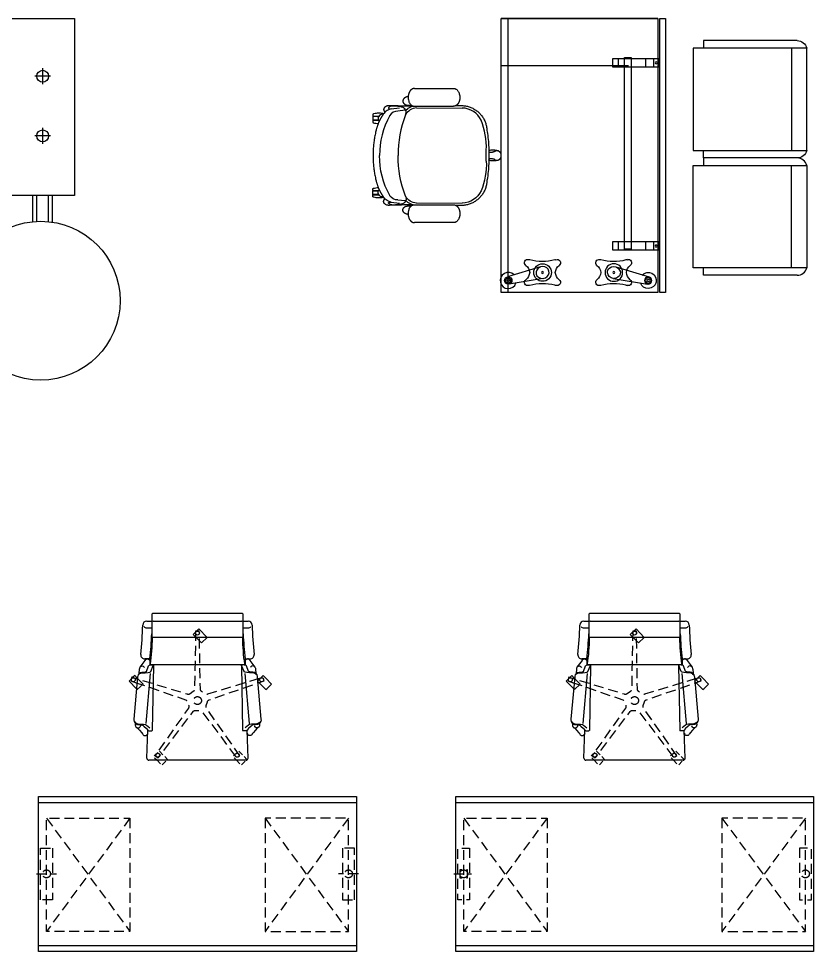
# Model space of a CAD drawing. Header units: millimetres. Extents: x 3122 to 31499, y 2297 to 20525.
# Drawn here: x 27499 to 31499, y 2297 to 6991 of the extents above; entities that cross this region are included whole.
import ezdxf

# ---------------------------------------------------------------- set-up
doc = ezdxf.new("R2010")
doc.units = ezdxf.units.MM
doc.linetypes.add('GESTRICHELT', pattern=[0.75, 0.5, -0.25])
doc.layers.add('dwgmodels.com', color=250, linetype='Continuous')

# ---------------------------------------------------------------- blocks, each defined once
blk = doc.blocks.new('grdfr')
at = {"color": 0}
for p, q in [((-689.1, 826.6), (-689.1, 826.6)), ((-689.1, 39.1), (-689.1, 826.6)), ((-689.1, 826.6), (-689.1, 39.1)), ((-689.1, 826.6), (-689.1, 39.1)), ((689.1, 826.6), (-689.1, 826.6)), ((-452.3, 186.7), (-452.3, 826.6)), ((689.1, 39.1), (689.1, 826.6)), ((689.1, 792.2), (-689.1, 792.2)), ((560.7, 628.3), (610.8, 795.5)), ((618.5, 614.9), (647.3, 787)), ((559, 617.5), (560.7, 628.3)), ((560.5, 606.7), (559, 617.5)), ((562.2, 631.2), (567.5, 640.3)), ((567.5, 640.3), (576.3, 647.1)), ((576.3, 647.1), (586.1, 651.3)), ((586.1, 651.3), (596.3, 650.5)), ((596.3, 650.5), (605.9, 646.7)), ((605.9, 646.7), (612.8, 638.6)), ((612.8, 638.6), (617.7, 628.7)), ((618.5, 614.9), (615.3, 604.4)), ((617.7, 628.7), (618.5, 618.1)), ((565.6, 597.5), (560.5, 606.7)), ((572.7, 590.2), (565.6, 597.5)), ((581.5, 586.6), (572.7, 590.2)), ((591, 586), (581.5, 586.6)), ((600.6, 589.4), (591, 586)), ((609.2, 595.4), (600.6, 589.4)), ((615.3, 604.4), (609.2, 595.4)), ((572.7, 288), (565.6, 280.7)), ((581.5, 291.7), (572.7, 288)), ((591, 292.3), (581.5, 291.7)), ((600.6, 288.9), (591, 292.3)), ((609.2, 282.8), (600.6, 288.9)), ((615.3, 273.8), (609.2, 282.8)), ((-486.5, 267), (-446.7, 267)), ((-486.5, 31.9), (-486.5, 267)), ((-486.5, 238.1), (-446.7, 238.1)), ((-446.7, 267), (-446.7, 31.9)), ((435, 267), (474.9, 267)), ((435, 31.9), (435, 267)), ((435, 238.1), (474.9, 238.1)), ((474.9, 267), (474.9, 31.9)), ((560.5, 271.5), (559, 260.8)), ((559, 260.8), (560.7, 249.9)), ((565.6, 280.7), (560.5, 271.5)), ((560.7, 249.9), (610.8, 82.7)), ((562.2, 247.1), (567.5, 237.9)), ((567.5, 237.9), (576.3, 231.1)), ((605.9, 231.5), (612.8, 239.6)), ((612.8, 239.6), (617.7, 249.5)), ((618.5, 263.4), (615.3, 273.8)), ((617.7, 249.5), (618.5, 260.1)), ((618.5, 263.4), (647.3, 91.2)), ((-493.1, 206.3), (-493.1, 171.9)), ((471, 206.3), (-493.1, 206.3)), ((471, 171.9), (471, 206.3)), ((576.3, 231.1), (586.1, 227)), ((586.1, 227), (596.3, 227.7)), ((596.3, 227.7), (605.9, 231.5)), ((-689.1, 186.7), (-689.1, 186.7)), ((-493.1, 171.9), (471, 171.9)), ((-486.5, 99.9), (-446.7, 99.9)), ((435, 99.9), (474.9, 99.9)), ((-486.5, 60.8), (-446.7, 60.8)), ((435, 60.8), (474.9, 60.8)), ((-689.1, 39.1), (-689.1, 39.1)), ((-689.1, 39.1), (689.1, 39.1)), ((-689.1, 28.9), (-689.1, 0)), ((689.1, 28.9), (-689.1, 28.9)), ((-689.1, 0), (689.1, 0)), ((-446.7, 31.9), (-486.5, 31.9)), ((474.9, 31.9), (435, 31.9)), ((689.1, 0), (689.1, 28.9))]:
    blk.add_line(p, q, dxfattribs=at)
for centre in [(-466.2, 47.5), (455.4, 47.5)]:
    blk.add_circle(centre, 4.92, dxfattribs=at)
at = {"color": 0, "extrusion": (0, 0, -1)}
for centre, major_axis, start_param, end_param in [((629, 791.3), (-28.7, 28.7), 4.696775, 9.896522), ((629, 791.3), (-13.2, 13.2), 1.570796326797097, 7.853981633976684), ((629, 791.3), (-9.22, 9.22), 1.570796326794897, 7.853981633974483), ((629, 791.3), (-4.04, 4.04), 1.570796326823736, 7.853981634003322), ((588.9, 618.5), (-31.3, 31.3), 1.570796326793968, 7.853981633973554)]:
    blk.add_ellipse(centre, major_axis=major_axis, ratio=1, start_param=start_param, end_param=end_param, dxfattribs=at)
at = {"color": 0}
for centre, major_axis, start_param, end_param in [((539.7, 692.8), (-11.8, 11.8), 4.577889, 7.415916), ((638.1, 692.8), (-11.8, 11.8), 3.579658, 6.417686), ((478, 670.1), (34.8, 34.8), 5.762608, 5.84512), ((286.6, 618.5), (-174.5, 174.5), 3.6745, 4.191812), ((592, 732.6), (34.8, 34.8), 3.007092, 3.860919), ((585.8, 732.6), (-34.8, 34.8), 2.422266, 3.276093), ((890.5, 618.5), (-1.8, 246.8), 1.298648, 1.81596), ((699.9, 670.1), (34.8, 34.8), 2.008862, 2.091373), ((588.9, 618.5), (3.48, 3.48), 1.570796326811623, 7.85398163399121), ((539.7, 545.1), (11.8, 11.8), 1.982083, 4.846889), ((478, 569.3), (34.8, 34.8), 5.123676, 5.245297), ((592, 505.3), (-34.8, 34.8), -0.719326, 0.1345), ((585.8, 505.3), (34.8, 34.8), 6.148685, 7.002512), ((638.1, 545.1), (11.8, 11.8), 3.007092, 5.871899), ((699.9, 569.3), (34.8, 34.8), 2.608685, 2.730306), ((539.8, 334.8), (-11.8, 11.8), 4.577889, 7.415916), ((478.1, 312.2), (34.8, 34.8), 5.762608, 5.84512), ((592.2, 374.7), (34.8, 34.8), 3.007092, 3.860919), ((585.9, 374.7), (-34.8, 34.8), 2.422266, 3.276093), ((638.3, 334.8), (-11.8, 11.8), 3.579658, 6.417686), ((700, 312.2), (34.8, 34.8), 2.008862, 2.091373), ((286.7, 260.6), (-174.5, 174.5), 3.6745, 4.191812), ((588.9, 259.7), (31.3, 31.3), 1.570796326793968, 7.853981633973554), ((890.6, 260.6), (-1.8, 246.8), 1.298648, 1.81596), ((589, 260.6), (3.48, 3.48), 1.57079632680326, 7.853981633982846), ((539.8, 187.2), (11.8, 11.8), 1.982083, 4.846889), ((478.1, 211.4), (-34.8, 34.8), 3.552879, 3.6745), ((592.2, 147.3), (-34.8, 34.8), -0.719326, 0.1345), ((585.9, 147.3), (34.8, 34.8), 6.148685, 7.002512), ((638.3, 187.2), (11.8, 11.8), 3.007092, 5.871899), ((700, 211.4), (34.8, 34.8), 2.608685, 2.730306), ((629, 86.9), (-28.7, 28.7), 6.234954, 11.467318), ((629, 86.9), (9.22, 9.22), 3.141593, 9.424778), ((629, 86.9), (-4.04, 4.04), 1.570796326766057, 7.853981633945644)]:
    blk.add_ellipse(centre, major_axis=major_axis, ratio=1, start_param=start_param, end_param=end_param, dxfattribs=at)
blk.add_ellipse((629, 86.9), major_axis=(-13.2, 13.2), ratio=1, dxfattribs=at)
blk = doc.blocks.new('fdss')
at = {"color": 0}
for p, q in [((426, 239.6), (195.8, 238.8)), ((469.7, 235.7), (480, 226.1)), ((480, 225.3), (479.2, 223)), ((482.4, 203.9), (480, 210.3)), ((484, 227.7), (520.5, 223.8)), ((617, 196), (645.9, 196)), ((646.7, 195.2), (646.7, 179.3)), ((618.3, 178.5), (645.9, 178.5)), ((618.3, -178.5), (645.9, -178.5)), ((646.7, -195.2), (646.7, -179.3)), ((469.7, -235.7), (480, -226.1)), ((480, -225.3), (479.2, -223)), ((482.4, -203.9), (480, -210.3)), ((484, -227.7), (520.5, -223.8)), ((617, -196), (645.9, -196)), ((426, -239.6), (195.8, -238.8))]:
    blk.add_line(p, q, dxfattribs=at)
for points in [[(505.4, 245.2), (520.5, 246.8), (545.9, 249.2), (551.4, 249.2)], [(565.7, 236.5), (553.8, 234.9), (511.8, 240.4)], [(33.1, 20.6), (33.9, 19.8), (36.3, 19), (37.1, 18.2), (37.1, 18.2), (38.7, 18.2)], [(38.7, 18.2), (41.1, 17.4), (43.4, 16.6), (45.8, 15.8), (47.4, 15.8), (49.8, 15.8), (53, 15.8), (55.3, 15.8), (56.9, 15.8), (60.1, 15.8), (62.7, 15.8)], [(75.2, -27.7), (75.2, 0), (75.2, 27.7)], [(33.1, -20.6), (33.9, -19.8), (36.3, -19), (37.1, -18.2), (37.1, -18.2), (38.7, -18.2)], [(38.7, -18.2), (41.1, -17.4), (43.4, -16.6), (45.8, -15.8), (47.4, -15.8), (49.8, -15.8), (53, -15.8), (55.3, -15.8), (56.9, -15.8), (60.1, -15.8), (62.7, -15.8)], [(505.4, -245.2), (520.5, -246.8), (545.9, -249.2), (551.4, -249.2)], [(565.7, -236.5), (553.8, -234.9), (511.8, -240.4)]]:
    blk.add_lwpolyline(points, dxfattribs=at)
at = {"color": 0, "extrusion": (0, 0, -1)}
for centre, major_axis, start_param, end_param in [((200.6, 127.7), (-79, 79), 5.969012, 7.027382), ((423.6, 173), (47, 47), -0.751727, 0.301996), ((424.4, 174.5), (54.1, 54.1), -0.544214, -0.156468), ((499.8, 223.8), (-12.9, 12.9), 5.819354, 6.506047), ((509.4, 207.1), (26.9, 26.9), -1.329065, -0.883773), ((549.9, 227.7), (14.8, 14.8), -0.735707, 0.161366), ((545.1, 180.1), (-39.3, 39.3), 0.935679, 1.762262), ((565.7, 238), (1.31, 1.31), 0.929037, 2.293349), ((563.3, 238), (-2.9, 2.9), 1.793197, 2.458506), ((514.1, 219.8), (24.9, 24.9), 3.662908, 4.015109), ((484, 223.8), (3.3, 3.3), 4.243712, 5.205719), ((484, 229.3), (-1.47, 1.47), 3.927418, 5.578652), ((-41.5, 3.1), (553.4, 90.8), -0.204201, 0.167634), ((521.3, 176.9), (-33.1, 33.1), 0.763307, 1.830683), ((193.5, -0.1), (-296.4, 296.4), 1.856147, 2.355859), ((597.5, 185.7), (15.6, 15.6), -0.947253, 1.474381), ((621.3, 197.6), (-1.12, 1.12), 2.396655, 3.926991), ((645.9, 195.2), (0.539, 0.539), -0.785398, 0.785398), ((445.1, 42), (-261.8, 261.8), 5.459154, 5.874691), ((621.3, 176.9), (-1.12, 1.12), 0.785398, 2.315734), ((645.9, 179.3), (-0.539, 0.539), 2.356195, 3.926991)]:
    blk.add_ellipse(centre, major_axis=major_axis, ratio=1, start_param=start_param, end_param=end_param, dxfattribs=at)
at = {"color": 0}
for centre, major_axis, start_param, end_param in [((445.1, -42), (261.8, 261.8), 2.317561, 2.733098), ((-41.5, -3.1), (-553.4, 90.8), 2.937392, 3.309227), ((193.5, 0.1), (296.4, 296.4), 4.99774, 5.497452), ((200.6, -127.7), (79, 79), 2.82742, 3.885789), ((597.5, -185.7), (15.6, 15.6), 3.765136, 6.18677), ((621.3, -176.9), (1.12, 1.12), 3.926991, 5.457327), ((645.9, -179.3), (0.539, 0.539), 5.497787, 7.068583), ((423.6, -173), (-47, 47), 2.389866, 3.443588), ((514.1, -219.8), (-24.9, 24.9), 0.521315, 0.873517), ((484, -223.8), (-3.3, 3.3), 1.102119, 2.064126), ((484, -229.3), (1.47, 1.47), 0.785825, 2.437059), ((499.8, -223.8), (12.9, 12.9), 2.677762, 3.364454), ((521.3, -176.9), (33.1, 33.1), 3.9049, 4.972275), ((545.1, -180.1), (39.3, 39.3), 4.077272, 4.903855), ((621.3, -197.6), (1.12, 1.12), 5.538248, 7.068583), ((645.9, -195.2), (-0.539, 0.539), 2.356195, 3.926991), ((424.4, -174.5), (-54.1, 54.1), 2.597378, 2.985125), ((509.4, -207.1), (-26.9, 26.9), 1.812527, 2.25782), ((549.9, -227.7), (-14.8, 14.8), 2.405886, 3.302959), ((565.7, -238), (-1.31, 1.31), 4.07063, 5.434941), ((563.3, -238), (2.9, 2.9), 4.93479, 5.600098)]:
    blk.add_ellipse(centre, major_axis=major_axis, ratio=1, start_param=start_param, end_param=end_param, dxfattribs=at)
for points, weights, knots in [([(436.3, 337.3), (338.4, 337.3), (240.5, 337.3), (234, 337.7), (228.2, 334.7), (216.7, 327.7), (212.4, 314.8), (203.7, 292.8), (212.4, 270.8), (216.7, 258), (228.2, 250.9), (234, 247.9), (240.5, 248.4)], [1, 1, 1, 0.962754439438, 1, 0.939418827348, 1, 0.934055427035, 1, 0.939418827348, 1, 0.962754439438, 1], [0, 0, 0, 1, 1, 1.54757, 1.54757, 2.247301, 2.247301, 2.977684, 2.977684, 3.677415, 3.677415, 4.224984, 4.224984, 4.224984]), ([(436.3, 337.3), (442.8, 337.7), (448.6, 334.7), (460.1, 327.7), (464.4, 314.8), (473.1, 292.8), (464.4, 270.8), (460.1, 258), (448.6, 250.9), (442.8, 247.9), (436.3, 248.4), (338.4, 248.4), (240.5, 248.4)], [1, 0.96275443944, 1, 0.939418827348, 1, 0.934055427035, 1, 0.939418827348, 1, 0.96275443944, 1, 1, 1], [0, 0, 0, 0.54757, 0.54757, 1.247301, 1.247301, 1.977684, 1.977684, 2.677415, 2.677415, 3.224984, 3.224984, 4.224984, 4.224984, 4.224984]), ([(468.5, 296.1), (480, 295.7), (488.7, 288.2), (492.5, 284.8), (494.2, 279.9), (496.3, 274), (494, 268.1), (487.9, 255.1), (473.6, 254), (462.7, 253.6), (451.9, 253.2)], [1, 0.943338632687, 1, 0.968267368414, 1, 0.9394851057, 1, 0.864198855487, 1, 1, 1], [0, 0, 0, 0.676489, 0.676489, 1.181677, 1.181677, 1.881021, 1.881021, 2.935502, 2.935502, 3.935502, 3.935502, 3.935502]), ([(227.2, 251.5), (219.1, 251.5), (210.9, 251.5), (155.8, 255), (114.7, 217.8), (73.7, 180.5), (71.7, 125.1), (63.3, 75.4), (62.9, 25), (62.6, 12.5), (62.2, 0), (62.6, -12.5), (62.9, -25), (63.3, -75.4), (71.7, -125.1), (73.7, -180.5), (114.7, -217.8), (155.8, -255), (210.9, -251.5), (219.1, -251.5), (227.2, -251.5)], [1, 1, 1, 0.920970329426, 1, 0.920970329426, 1, 0.996764637726, 1, 1, 1, 1, 1, 0.996764637726, 1, 0.920970329426, 1, 0.920970329426, 1, 1, 1], [0, 0, 0, 1, 1, 1.800466, 1.800466, 2.600931, 2.600931, 2.761856, 2.761856, 3.761856, 3.761856, 4.761856, 4.761856, 4.922781, 4.922781, 5.723247, 5.723247, 6.523712, 6.523712, 7.523712, 7.523712, 7.523712]), ([(447.1, 247.6), (506.4, 249.2), (565.7, 250.7), (576.9, 251.1), (585.5, 244), (591.2, 239.5), (591.9, 232.2), (592.1, 228.5), (590.4, 225.1), (588.5, 221.3), (585.1, 218.7)], [1, 1, 1, 0.935512434708, 1, 0.918468104225, 1, 0.965843473499, 1, 0.972653000165, 1], [0, 0, 0, 1, 1, 1.722179, 1.722179, 2.535393, 2.535393, 3.059628, 3.059628, 3.528435, 3.528435, 3.528435]), ([(591.3, 211.1), (618.9, 173.4), (629.5, 128), (645.4, 65), (645.4, 0), (645.4, -65), (629.5, -128), (618.9, -173.4), (591.3, -211.1)], [1, 0.979760898136, 1, 0.992391068779, 1, 0.992391068779, 1, 0.979760898136, 1], [0, 0, 0, 0.403066, 0.403066, 0.649944, 0.649944, 0.896822, 0.896822, 1.299888, 1.299888, 1.299888]), ([(591.5, 210.8), (617.6, 216.4), (643.4, 209.4), (645.9, 208.8), (645.9, 206.3), (645.9, 202.7), (645.9, 199.2), (645.9, 197.6), (644.3, 197.6), (630.2, 197.6), (616, 197.6)], [1, 0.974666881773, 1, 0.783317345499, 1, 1, 1, 0.707106807826, 1, 1, 1], [0, 0, 0, 0.451139, 0.451139, 1.792762, 1.792762, 2.792762, 2.792762, 4.363559, 4.363559, 5.363559, 5.363559, 5.363559]), ([(617.7, 176.9), (631, 176.9), (644.3, 176.9), (645, 176.9), (645.4, 176.5), (645.9, 176), (645.9, 175.3), (645.9, 171.8), (645.9, 168.2), (645.9, 165.7), (643.4, 165.1), (631.4, 161.3), (618.9, 161.3)], [1, 1, 1, 0.923879528314, 1, 0.923879528314, 1, 1, 1, 0.783317456604, 1, 0.992237440768, 1], [0, 0, 0, 1, 1, 1.785398, 1.785398, 2.570796, 2.570796, 3.570796, 3.570796, 4.912419, 4.912419, 5.161781, 5.161781, 5.161781]), ([(33.3, -20.5), (21.8, -27.3), (10.4, -20.3), (-0.9, -13.3), (0, 0), (-0.9, 13.3), (10.4, 20.3), (21.8, 27.3), (33.3, 20.5)], [1, 0.85579821339, 1, 0.85579821339, 1, 0.855798213391, 1, 0.855798213391, 1], [0, 0, 0, 1.087409, 1.087409, 2.174818, 2.174818, 3.262227, 3.262227, 4.349636, 4.349636, 4.349636]), ([(12.5, 21.4), (13, 23.1), (14.7, 23.5), (38.7, 29.1), (62.9, 25)], [1, 0.873023611703, 1, 0.980536821249, 1], [0, 0, 0, 1.018856, 1.018856, 1.414094, 1.414094, 1.414094]), ([(12.5, -21.4), (13, -23.1), (14.7, -23.5), (38.7, -29.1), (62.9, -25)], [1, 0.873023611717, 1, 0.980536821249, 1], [0, 0, 0, 1.018856, 1.018856, 1.414094, 1.414094, 1.414094]), ([(617.7, -176.9), (631, -176.9), (644.3, -176.9), (645, -176.9), (645.4, -176.5), (645.9, -176), (645.9, -175.3), (645.9, -171.8), (645.9, -168.2), (645.9, -165.7), (643.4, -165.1), (631.4, -161.3), (618.9, -161.3)], [1, 1, 1, 0.923879528318, 1, 0.923879528318, 1, 1, 1, 0.783317456602, 1, 0.992237440768, 1], [0, 0, 0, 1, 1, 1.785398, 1.785398, 2.570796, 2.570796, 3.570796, 3.570796, 4.912419, 4.912419, 5.161781, 5.161781, 5.161781]), ([(447.1, -247.6), (506.4, -249.2), (565.7, -250.7), (576.9, -251.1), (585.5, -244), (591.2, -239.5), (591.9, -232.2), (592.1, -228.5), (590.4, -225.1), (588.5, -221.3), (585.1, -218.7)], [1, 1, 1, 0.935512434708, 1, 0.918468104224, 1, 0.965843473499, 1, 0.972653000166, 1], [0, 0, 0, 1, 1, 1.722179, 1.722179, 2.535393, 2.535393, 3.059628, 3.059628, 3.528435, 3.528435, 3.528435]), ([(591.5, -210.8), (617.6, -216.4), (643.4, -209.4), (645.9, -208.8), (645.9, -206.3), (645.9, -202.7), (645.9, -199.2), (645.9, -197.6), (644.3, -197.6), (630.2, -197.6), (616, -197.6)], [1, 0.974666881774, 1, 0.7833173455, 1, 1, 1, 0.707106807832, 1, 1, 1], [0, 0, 0, 0.451139, 0.451139, 1.792762, 1.792762, 2.792762, 2.792762, 4.363559, 4.363559, 5.363559, 5.363559, 5.363559]), ([(464.4, -270.8), (460.1, -258), (448.6, -250.9), (442.8, -247.9), (436.3, -248.4), (338.4, -248.4), (240.5, -248.4), (234, -247.9), (228.2, -250.9), (216.7, -258), (212.4, -270.8), (203.7, -292.8), (212.4, -314.8), (216.7, -327.7), (228.2, -334.7), (234, -337.7), (240.5, -337.3), (338.4, -337.3), (436.3, -337.3)], [1, 0.939418827349, 1, 0.96275443944, 1, 1, 1, 0.962754439438, 1, 0.939418827349, 1, 0.934055427035, 1, 0.939418827348, 1, 0.962754439438, 1, 1, 1], [0, 0, 0, 0.699731, 0.699731, 1.247301, 1.247301, 2.247301, 2.247301, 2.794871, 2.794871, 3.494602, 3.494602, 4.224984, 4.224984, 4.924715, 4.924715, 5.472285, 5.472285, 6.472285, 6.472285, 6.472285]), ([(464.4, -270.8), (473.1, -292.8), (464.4, -314.8), (460.1, -327.7), (448.6, -334.7), (442.8, -337.7), (436.3, -337.3)], [1, 0.934055427035, 1, 0.939418827348, 1, 0.96275443944, 1], [0, 0, 0, 0.730383, 0.730383, 1.430114, 1.430114, 1.977684, 1.977684, 1.977684]), ([(468.5, -296.1), (480, -295.7), (488.7, -288.2), (492.5, -284.8), (494.2, -279.9), (496.3, -274), (494, -268.1), (487.9, -255.1), (473.6, -254), (462.7, -253.6), (451.9, -253.2)], [1, 0.943338632687, 1, 0.968267368413, 1, 0.9394851057, 1, 0.864198855486, 1, 1, 1], [0, 0, 0, 0.676489, 0.676489, 1.181677, 1.181677, 1.881021, 1.881021, 2.935502, 2.935502, 3.935502, 3.935502, 3.935502])]:
    blk.add_rational_spline(points, weights, degree=2, knots=knots, dxfattribs=at)
blk = doc.blocks.new('dfgdddd')
at = {"color": 0, "ltscale": 10}
for p, q in [((-257.2, 0), (-257.2, 571.5)), ((-257.2, 571.5), (257.2, 571.5)), ((257.2, 571.5), (257.2, 0)), ((-295.3, 522.3), (-295.3, 50.8)), ((295.3, 522.3), (295.3, 50.8)), ((257.2, 493.7), (-257.2, 493.7)), ((-295.3, 50.8), (-257.2, 50.8)), ((295.3, 50.8), (257.2, 50.8)), ((257.2, 0), (-257.2, 0))]:
    blk.add_line(p, q, dxfattribs=at)
for centre, start, end in [((-244.5, 522.3), 104.4775, 180), ((244.5, 522.3), 0, 75.5225)]:
    blk.add_arc(centre, 50.8, start, end, dxfattribs=at)
blk = doc.blocks.new('Office chair_dwgmodels.com')
at = {"color": 0}
for p, q in [((-255.5, 399.7), (-230, 399.7)), ((230, 399.7), (255.5, 399.7)), ((-264.4, 202.5), (-289.6, 168.8)), ((-239.4, 210), (-265.1, 210)), ((-239.4, 210), (-265.1, 210)), ((-261.5, 206.6), (-264.4, 202.5)), ((-261.5, 206.6), (-260.2, 207.5)), ((-260.2, 207.5), (-257.3, 209.2)), ((-257.3, 209.2), (-256.3, 209.4)), ((-256.3, 209.4), (-252.3, 210)), ((-252.3, 210), (-252.2, 210)), ((-252.2, 210), (-247.8, 209)), ((-247.8, 209), (-247.3, 208.9)), ((-247.3, 208.9), (-246.3, 208.4)), ((-246.3, 208.4), (-243.2, 206)), ((-243.2, 206), (-242.3, 205.2)), ((-242.3, 205.2), (-240.5, 201.8)), ((-240.5, 201.8), (-240, 200.8)), ((-240, 200.8), (-240, 200.5)), ((-240, 200.5), (-239.9, 200.1)), ((-239.9, 200.1), (-239.6, 196.9)), ((-239.4, 209.7), (-239.8, 184.1)), ((-239.4, 209.7), (-239.8, 184.1)), ((239.4, 210), (265.1, 210)), ((239.4, 209.7), (239.8, 184.1)), ((239.4, 209.7), (239.8, 184.1)), ((239.4, 209.7), (239.8, 184.1)), ((239.9, 200.1), (239.6, 196.9)), ((240, 200.5), (239.9, 200.1)), ((240.5, 201.8), (240, 200.8)), ((240, 200.8), (240, 200.5)), ((242.3, 205.2), (240.5, 201.8)), ((243.2, 206), (242.3, 205.2)), ((246.3, 208.4), (243.2, 206)), ((247.3, 208.9), (246.3, 208.4)), ((247.8, 209), (247.3, 208.9)), ((252.2, 210), (247.8, 209)), ((252.3, 210), (252.2, 210)), ((256.3, 209.4), (252.3, 210)), ((257.3, 209.2), (256.3, 209.4)), ((260.2, 207.5), (257.3, 209.2)), ((261.5, 206.6), (260.2, 207.5)), ((261.5, 206.6), (264.4, 202.5)), ((264.4, 202.5), (289.6, 168.8)), ((-292.7, 158), (-294.3, 136.2)), ((-293.7, 137), (-286.7, 141.4)), ((-292.4, 159.7), (-292.7, 158)), ((-292, 162.1), (-292.4, 159.7)), ((-291.6, 163.8), (-292, 162.1)), ((-290.4, 167.3), (-291.6, 163.8)), ((-289.6, 168.7), (-290.4, 167.3)), ((-287.5, 171.2), (-289.6, 168.7)), ((-288.8, 140.1), (-286.7, 141.4)), ((-287.5, 171.2), (-285.3, 172.7)), ((-286.7, 141.4), (-279.4, 143)), ((-285.3, 172.7), (-283.4, 173.7)), ((-283.4, 173.7), (-282, 174)), ((-282, 174), (-278.5, 174.4)), ((-279.4, 143), (-273.4, 143.1)), ((-278.5, 174.4), (-278.3, 174.4)), ((-278.3, 174.4), (-273.4, 173.2)), ((-273.4, 173.2), (-269.2, 170.2)), ((-273.4, 143.1), (-263.4, 144)), ((-269.2, 170.2), (-266.6, 165.8)), ((-263.4, 144), (-260.3, 144.7)), ((-262.4, 140.3), (-248, 141.8)), ((-257.2, 147), (-246.2, 174.5)), ((-248, 141.8), (-239.5, 143.6)), ((-244.5, 176.9), (-246.2, 174.5)), ((-244.5, 176.9), (-241.9, 178.7)), ((-241.9, 178.7), (-241.7, 178.7)), ((-241.7, 178.7), (-238.7, 179.2)), ((-239.8, 184.1), (-239.8, 179)), ((-239.5, 143.6), (-235.7, 145.5)), ((-238.7, 179.2), (-227.8, 179.2)), ((-235.7, 145.5), (-234.8, 146.2)), ((234.8, 179.2), (-234.8, 179.2)), ((-234.8, 146.2), (-222.4, 176.2)), ((-227.8, 179.2), (-224.8, 178.7)), ((-221.3, 175.9), (-227.3, -149.2)), ((-224.8, 178.7), (-223.6, 178.3)), ((-223.6, 178.3), (-222.8, 178.1)), ((-222.8, 178.1), (-222, 177.7)), ((-222, 177.7), (-221.5, 176.7)), ((-221.5, 176.7), (-221.3, 175.9)), ((221.5, 176.7), (221.3, 175.9)), ((221.3, 175.9), (227.3, -149.2)), ((222, 177.7), (221.5, 176.7)), ((222.8, 178.1), (222, 177.7)), ((234.8, 146.2), (222.4, 176.2)), ((223.6, 178.3), (222.8, 178.1)), ((224.8, 178.7), (223.6, 178.3)), ((227.8, 179.2), (224.8, 178.7)), ((238.7, 179.2), (227.8, 179.2)), ((235.7, 145.5), (234.8, 146.2)), ((239.5, 143.6), (235.7, 145.5)), ((241.7, 178.7), (238.7, 179.2)), ((248, 141.8), (239.5, 143.6)), ((239.8, 184.1), (239.8, 179)), ((241.9, 178.7), (241.7, 178.7)), ((244.5, 176.9), (241.9, 178.7)), ((244.5, 176.9), (246.2, 174.5)), ((257.2, 147), (246.2, 174.5)), ((262.4, 140.3), (248, 141.8)), ((263.4, 144), (260.3, 144.7)), ((273.4, 143.1), (263.4, 144)), ((269.2, 170.2), (266.6, 165.8)), ((273.4, 173.2), (269.2, 170.2)), ((278.3, 174.4), (273.4, 173.2)), ((279.4, 143), (273.4, 143.1)), ((278.5, 174.4), (278.3, 174.4)), ((282, 174), (278.5, 174.4)), ((286.7, 141.4), (279.4, 143)), ((283.4, 173.7), (282, 174)), ((285.3, 172.7), (283.4, 173.7)), ((287.5, 171.2), (285.3, 172.7)), ((288.8, 140.1), (286.7, 141.4)), ((293.7, 137), (286.7, 141.4)), ((287.5, 171.2), (289.6, 168.7)), ((289.6, 168.7), (290.4, 167.3)), ((290.4, 167.3), (291.6, 163.8)), ((291.6, 163.8), (292, 162.1)), ((292, 162.1), (292.4, 159.7)), ((292.4, 159.7), (292.7, 158)), ((292.7, 158), (294.3, 136.2)), ((-301, 119.8), (-319.8, -94.1)), ((-300.7, 122.5), (-301, 119.8)), ((-298.6, 130.4), (-300.7, 122.5)), ((-293.7, 137), (-298.6, 130.4)), ((-292.6, 135.1), (-297.8, 129.4)), ((-293.7, 137), (-288.8, 140.1)), ((-292.6, 135.1), (-285.7, 138.3)), ((-285.7, 138.3), (-279.5, 139.3)), ((-279.5, 139.3), (-262.4, 140.3)), ((-238.8, 136.1), (-260.6, -115.9)), ((238.8, 136.1), (260.6, -115.9)), ((279.5, 139.3), (262.4, 140.3)), ((285.7, 138.3), (279.5, 139.3)), ((292.6, 135.1), (285.7, 138.3)), ((293.7, 137), (288.8, 140.1)), ((292.6, 135.1), (297.8, 129.4)), ((293.7, 137), (298.6, 130.4)), ((298.6, 130.4), (300.7, 122.5)), ((300.7, 122.5), (301, 119.8)), ((301, 119.8), (319.8, -94.1)), ((-319.8, -94.1), (-320, -96.5)), ((-320, -96.5), (-319.1, -104.6)), ((-319.1, -104.6), (-315.4, -111.9)), ((-318.7, -103), (-313.5, -111)), ((-315.4, -111.9), (-312.1, -114.9)), ((-313.5, -111), (-304.8, -115.8)), ((-312.6, -114.4), (-313, -120.5)), ((-313, -120.2), (-313, -120.9)), ((-313, -120.9), (-312.8, -123.2)), ((-312.8, -123.2), (-312.3, -126.1)), ((-312.3, -126.1), (-311.6, -127.9)), ((-312.1, -114.9), (-309.2, -117.3)), ((-311.6, -127.9), (-309.6, -131.9)), ((-309.6, -131.9), (-308.6, -133.1)), ((-309.2, -117.3), (-307.2, -118.1)), ((-308.6, -133.1), (-303.3, -137.4)), ((-307.2, -118.1), (-301.4, -120.1)), ((-304.8, -115.8), (-298.1, -117.4)), ((-304.5, -136.1), (-299.6, -137.2)), ((-303.3, -137.4), (-300.9, -139.4)), ((-301.4, -120.1), (-298.3, -120.4)), ((-300.9, -139.4), (-299.4, -140.6)), ((-299.6, -137.2), (-299.4, -137.2)), ((-299.4, -137.2), (-294.9, -136.4)), ((-299.4, -140.6), (-291.7, -148.2)), ((-298.3, -120.4), (-294.6, -120.6)), ((-298.1, -117.4), (-284.5, -118.1)), ((-294.9, -136.4), (-290.6, -133.7)), ((-294.6, -120.6), (-292.5, -120.7)), ((-292.5, -120.7), (-291.5, -120.7)), ((-291.5, -120.7), (-290.4, -120.8)), ((-287.6, -129.7), (-290.6, -133.7)), ((-290.4, -120.8), (-282.4, -121.6)), ((-286.3, -125.2), (-287.6, -129.7)), ((-284.5, -118.1), (-271.4, -119.4)), ((-282.4, -121.6), (-279.7, -122.1)), ((-279.7, -122.1), (-277.3, -122.8)), ((-277.3, -122.8), (-277, -122.9)), ((-277, -122.9), (-276.8, -123.1)), ((-276.8, -123.1), (-273.1, -126)), ((-273.1, -126), (-270.7, -127.9)), ((-271.4, -119.4), (-261.7, -121.1)), ((-270.7, -127.9), (-256.6, -141.3)), ((-261.7, -121.1), (-256.4, -123.2)), ((-256.4, -123.2), (-240.2, -136.3)), ((256.4, -123.2), (240.2, -136.3)), ((261.7, -121.1), (256.4, -123.2)), ((270.7, -127.9), (256.6, -141.3)), ((271.4, -119.4), (261.7, -121.1)), ((273.1, -126), (270.7, -127.9)), ((284.5, -118.1), (271.4, -119.4)), ((276.8, -123.1), (273.1, -126)), ((277, -122.9), (276.8, -123.1)), ((277.3, -122.8), (277, -122.9)), ((279.7, -122.1), (277.3, -122.8)), ((282.4, -121.6), (279.7, -122.1)), ((290.4, -120.8), (282.4, -121.6)), ((298.1, -117.4), (284.5, -118.1)), ((286.3, -125.2), (287.6, -129.7)), ((287.6, -129.7), (290.6, -133.7)), ((291.5, -120.7), (290.4, -120.8)), ((294.9, -136.4), (290.6, -133.7)), ((292.5, -120.7), (291.5, -120.7)), ((299.4, -140.6), (291.7, -148.2)), ((294.6, -120.6), (292.5, -120.7)), ((298.3, -120.4), (294.6, -120.6)), ((299.4, -137.2), (294.9, -136.4)), ((304.8, -115.8), (298.1, -117.4)), ((301.4, -120.1), (298.3, -120.4)), ((299.6, -137.2), (299.4, -137.2)), ((300.9, -139.4), (299.4, -140.6)), ((304.5, -136.1), (299.6, -137.2)), ((303.3, -137.4), (300.9, -139.4)), ((307.2, -118.1), (301.4, -120.1)), ((308.6, -133.1), (303.3, -137.4)), ((313.5, -111), (304.8, -115.8)), ((309.2, -117.3), (307.2, -118.1)), ((309.6, -131.9), (308.6, -133.1)), ((312.1, -114.9), (309.2, -117.3)), ((311.6, -127.9), (309.6, -131.9)), ((312.3, -126.1), (311.6, -127.9)), ((315.4, -111.9), (312.1, -114.9)), ((312.8, -123.2), (312.3, -126.1)), ((312.6, -114.4), (313, -120.5)), ((313, -120.9), (312.8, -123.2)), ((313, -120.2), (313, -120.9)), ((318.7, -103), (313.5, -111)), ((319.1, -104.6), (315.4, -111.9)), ((320, -96.5), (319.1, -104.6)), ((319.8, -94.1), (320, -96.5)), ((-291.7, -148.2), (-280.5, -162)), ((-280.5, -162), (-276, -167.8)), ((-276, -167.8), (-275.3, -169.3)), ((-275.3, -169.3), (-273.4, -172)), ((-273.4, -172), (-271.1, -173.9)), ((-271.1, -173.9), (-269.3, -174.9)), ((-269.3, -174.9), (-267.9, -175.5)), ((-267.9, -175.5), (-264.4, -176)), ((-264.4, -176), (-264.2, -176)), ((-264.2, -176), (-258.8, -175.2)), ((-258.8, -175.2), (-254.4, -172.2)), ((-256.6, -141.3), (-255.6, -142.4)), ((-255.6, -142.4), (-250.3, -149.5)), ((-254.7, -289.7), (-250.4, -149.3)), ((-251.8, -168.2), (-254.4, -172.2)), ((-251.7, -168), (-251.8, -168.2)), ((-250.8, -163.6), (-251.7, -168)), ((-250.8, -163.5), (-250.8, -163.6)), ((-250.8, -163.6), (-250.8, -163.6)), ((-250.8, -163.6), (-250.8, -163.6)), ((-250.3, -149.5), (-247.8, -151.2)), ((-247.8, -151.2), (-247.6, -151.3)), ((-247.6, -151.3), (-244.5, -152)), ((-244.5, -152), (-235.5, -152.1)), ((-235.5, -152.1), (-235.2, -152.1)), ((-235.2, -152.1), (-234.9, -152.1)), ((-234.9, -152.1), (-232.8, -152)), ((-232.8, -152), (-230.8, -151.8)), ((-230.8, -151.8), (-229.5, -151.5)), ((-229.5, -151.5), (-228, -150.9)), ((-227.4, -149.9), (-228, -150.9)), ((-227.3, -149.2), (-227.4, -149.9)), ((227.3, -149.2), (227.4, -149.9)), ((227.4, -149.9), (228, -150.9)), ((229.5, -151.5), (228, -150.9)), ((230.8, -151.8), (229.5, -151.5)), ((232.8, -152), (230.8, -151.8)), ((234.9, -152.1), (232.8, -152)), ((235.2, -152.1), (234.9, -152.1)), ((235.5, -152.1), (235.2, -152.1)), ((244.5, -152), (235.5, -152.1)), ((247.6, -151.3), (244.5, -152)), ((247.8, -151.2), (247.6, -151.3)), ((250.3, -149.5), (247.8, -151.2)), ((255.6, -142.4), (250.3, -149.5)), ((254.7, -289.7), (250.4, -149.3)), ((250.8, -163.5), (250.8, -163.6)), ((250.8, -163.6), (250.8, -163.6)), ((250.8, -163.6), (250.8, -163.6)), ((250.8, -163.6), (251.7, -168)), ((251.7, -168), (251.8, -168.2)), ((251.8, -168.2), (254.4, -172.2)), ((258.8, -175.2), (254.4, -172.2)), ((256.6, -141.3), (255.6, -142.4)), ((264.2, -176), (258.8, -175.2)), ((264.4, -176), (264.2, -176)), ((267.9, -175.5), (264.4, -176)), ((269.3, -174.9), (267.9, -175.5)), ((271.1, -173.9), (269.3, -174.9)), ((273.4, -172), (271.1, -173.9)), ((275.3, -169.3), (273.4, -172)), ((276, -167.8), (275.3, -169.3)), ((280.5, -162), (276, -167.8)), ((291.7, -148.2), (280.5, -162)), ((244.7, -300), (-244.7, -300))]:
    blk.add_line(p, q, dxfattribs=at)
at = {"color": 0, "ltscale": 3}
blk.add_line((-332.1, 110.3), (-326.3, 116), dxfattribs=at)
at = {"color": 0, "ltscale": 30}
blk.add_lwpolyline([(-230, 323.7, 0.414214), (-225, 318.7), (225, 318.7, 0.414214), (230, 323.7), (230, 433.3, 0.414214), (225, 438.3), (-225, 438.3, 0.414214), (-230, 433.3)], format="xyb", close=True, dxfattribs=at)
blk.add_lwpolyline([(-225, 401.1, 0.131652), (-220, 399.7), (220, 399.7, 0.131652), (225, 401.1)], format="xyb", dxfattribs=at)
at = {"color": 0, "linetype": 'GESTRICHELT', "ltscale": 100, "flags": 128}
blk.add_lwpolyline([(-9.3, 350), (-14.6, 57.9, -0.235353), (-20.8, 46), (-37.3, 34, -0.235353), (-50.5, 31.7), (-329.9, 117), (-335.7, 99.3), (-59.5, 4, -0.235353), (-50.2, -5.5), (-43.8, -25, -0.235353), (-45.8, -38.3), (-213.3, -277.6), (-198.1, -288.6), (-22.2, -55.4, -0.235353), (-10.3, -49.4), (10.3, -49.4, -0.235353), (22.2, -55.4), (198.1, -288.6), (213.3, -277.6), (45.8, -38.3, -0.235353), (43.8, -25), (50.2, -5.5, -0.235353), (59.5, 4), (335.7, 99.3), (329.9, 117), (50.5, 31.7, -0.235353), (37.3, 34), (20.8, 46, -0.235353), (14.6, 57.9), (9.3, 350)], format="xyb", close=True, dxfattribs=at)
at = {"color": 0}
for points in [[(-269.4, 372.2, 0.194967), (-255.5, 366.5), (-230, 366.5)], [(230, 366.5), (255.5, 366.5, 0.194967), (269.4, 372.2)]]:
    blk.add_lwpolyline(points, format="xyb", dxfattribs=at)
at = {"color": 0, "ltscale": 4}
blk.add_lwpolyline([(-21.3, 333.1), (20.6, 290.1), (49.2, 318), (7.4, 361)], close=True, dxfattribs=at)
at = {"color": 0}
for points in [[(-332.1, 110.3), (-344.5, 98.2), (-306.3, 59)], [(-302, 108.5), (-329.9, 117.1), (-335.7, 99.3), (-303.8, 88.3)], [(-301.7, 111.6), (-315.9, 126.1), (-326.3, 116)], [(348.6, 59.9), (372.4, 83.2), (344.3, 112.1)]]:
    blk.add_lwpolyline(points, dxfattribs=at)
at = {"color": 0, "ltscale": 4}
for points in [[(-306.3, 59), (-302.7, 55.2), (-274, 83.2), (-301.7, 111.6)], [(344.3, 112.1), (330.6, 126.1), (301.9, 98.2), (343.8, 55.2), (348.6, 59.9)]]:
    blk.add_lwpolyline(points, dxfattribs=at)
at = {"color": 0, "linetype": 'GESTRICHELT', "ltscale": 50, "flags": 128}
for points in [[(-153.8, -300), (-150.6, -296.8), (-192.4, -253.8), (-221.1, -281.7), (-203.3, -300)], [(245.7, -300), (249, -296.8), (207.1, -253.8), (178.5, -281.7), (196.2, -300)], [(-203.3, -300), (-179.2, -324.7), (-153.8, -300)], [(196.2, -300), (220.3, -324.7), (245.7, -300)]]:
    blk.add_lwpolyline(points, dxfattribs=at)
at = {"color": 0, "ltscale": 3}
for centre in [(0, 339.9), (-323.2, 105), (-323.2, 105), (323.2, 105)]:
    blk.add_circle(centre, 10, dxfattribs=at)
at = {"color": 0, "linetype": 'GESTRICHELT', "ltscale": 100}
blk.add_circle((0, 0), 20, dxfattribs=at)
at = {"color": 0, "linetype": 'GESTRICHELT', "ltscale": 50}
for centre in [(-199.8, -275), (199.8, -275)]:
    blk.add_circle(centre, 10, dxfattribs=at)
at = {"color": 0}
for centre, radius, start, end in [((-2051.9, 419.8), 1776.8, 353.9526, 358.7289), ((-255.5, 379.7), 20, 90, 178.0768), ((255.5, 379.7), 20, 1.9232, 90), ((2051.9, 419.8), 1776.8, 181.2711, 186.0474), ((-2339.2, 429.8), 2111.3, 354.0321, 357.4533), ((2339.2, 429.8), 2111.3, 182.5467, 185.9679), ((-1148.9, 320), 922.2, 351.4523, 359.7249), ((1148.9, 320), 922.2, 180.2751, 188.5477), ((-265.1, 230), 20, 172.3989, 270), ((-234.4, 209.6), 5, 172.1756, 179.1663), ((-234.4, 209.6), 5, 172.1756, 179.1663), ((234.4, 209.6), 5, 0.8337, 7.8244), ((234.4, 209.6), 5, 0.8337, 7.8244), ((234.4, 209.6), 5, 0.8337, 7.8244), ((265.1, 230), 20, 270, 7.6011), ((-261.4, 149.4), 4.83, 282.9333, 329.9296), ((-234.8, 184.2), 5, 181.0358, 270), ((-234.8, 184.2), 5, 181.0358, 270), ((-234.8, 184.2), 5, 181.0358, 270), ((234.8, 184.2), 5, 270, 358.9642), ((234.8, 184.2), 5, 270, 358.9642), ((234.8, 184.2), 5, 270, 358.9642), ((234.8, 184.2), 5, 270, 358.9642), ((261.4, 149.4), 4.83, 210.0704, 257.0667), ((-244.7, -290), 10, 178.305, 270), ((244.7, -290), 10, 270, 1.695), ((244.7, -290), 10, 270, 1.695)]:
    blk.add_arc(centre, radius, start, end, dxfattribs=at)
blk = doc.blocks.new('table 1800x780_dwgmodels.com')
at = {"color": 0, "lineweight": -2}
for p, q in [((-900, 750), (900, 750)), ((-900, 30), (900, 30))]:
    blk.add_line(p, q, dxfattribs=at)
at = {"color": 0, "linetype": 'GESTRICHELT', "lineweight": -2, "ltscale": 100}
for p, q in [((-440, 670), (-860, 100)), ((-860, 670), (-440, 100)), ((860, 670), (440, 100)), ((440, 670), (860, 100)), ((-910, 390), (-820, 390))]:
    blk.add_line(p, q, dxfattribs=at)
at = {"color": 0, "lineweight": -2}
blk.add_lwpolyline([(-900, 0), (-900, 780), (900, 780), (900, 0)], close=True, dxfattribs=at)
at = {"color": 0, "linetype": 'GESTRICHELT', "lineweight": -2, "ltscale": 100, "flags": 128}
for points in [[(-440, 670), (-440, 100), (-860, 100), (-860, 670)], [(440, 670), (440, 100), (860, 100), (860, 670)], [(-830, 520), (-830, 260), (-890, 260), (-890, 520)], [(830, 520), (830, 260), (890, 260), (890, 520)], [(-880, 410), (-880, 370), (-840, 370), (-840, 410)]]:
    blk.add_lwpolyline(points, close=True, dxfattribs=at)
at = {"color": 0, "linetype": 'GESTRICHELT', "lineweight": -2, "ltscale": 100}
for centre in [(-860, 390), (860, 390)]:
    blk.add_circle(centre, 20, dxfattribs=at)
blk = doc.blocks.new('table 1600x780_dwgmodels.com')
at = {"color": 0}
for p, q in [((-800, 750), (800, 750)), ((-800, 30), (800, 30))]:
    blk.add_line(p, q, dxfattribs=at)
at = {"color": 0, "linetype": 'GESTRICHELT', "ltscale": 100}
for p, q in [((-340, 670), (-760, 100)), ((-760, 670), (-340, 100)), ((760, 670), (340, 100)), ((340, 670), (760, 100)), ((-810, 390), (-710, 390)), ((810, 390), (710, 390))]:
    blk.add_line(p, q, dxfattribs=at)
at = {"color": 0}
blk.add_lwpolyline([(-800, 0), (-800, 780), (800, 780), (800, 0)], close=True, dxfattribs=at)
at = {"color": 0, "linetype": 'GESTRICHELT', "ltscale": 100, "flags": 128}
for points in [[(-340, 670), (-340, 100), (-760, 100), (-760, 670)], [(340, 670), (340, 100), (760, 100), (760, 670)]]:
    blk.add_lwpolyline(points, close=True, dxfattribs=at)
at = {"color": 0, "linetype": 'GESTRICHELT', "ltscale": 100}
for points in [[(-730, 520), (-730, 260), (-790, 260), (-790, 520)], [(730, 520), (730, 260), (790, 260), (790, 520)]]:
    blk.add_lwpolyline(points, close=True, dxfattribs=at)
for centre in [(-760, 390), (760, 390)]:
    blk.add_circle(centre, 20, dxfattribs=at)
blk = doc.blocks.new('table 05342')
at = {"color": 0}
for p, q in [((-1060, -680), (-1540, -120)), ((-1540, -680), (-1060, -120)), ((-1640, -330), (-1640, -250)), ((-160, -330), (-160, -250)), ((-1600, -290), (-1680, -290)), ((-120, -290), (-200, -290)), ((-1640, -630), (-1640, -550)), ((-160, -630), (-160, -550)), ((-1600, -590), (-1680, -590)), ((-120, -590), (-200, -590)), ((-210, -1022), (-210, -890)), ((-190, -1020.5), (-190, -890)), ((-130, -1022), (-130, -890)), ((-110, -1024.5), (-110, -890)), ((-902.3, -978.2), (-900.4, -988.1)), ((-1267.2, -990.1), (-1265.3, -1000)), ((-1367.8, -1339.7), (-1365.9, -1349.6)), ((-777.8, -1329.4), (-777.4, -1331.7)), ((-1066.9, -1544.2), (-1065, -1554))]:
    blk.add_line(p, q, dxfattribs=at)
for points in [[(0, 0), (0, -890), (-1800, -890), (-1800, 0)], [(-1060, -680), (-1060, -120), (-1540, -120), (-1540, -680)], [(-1278.8, -982.2), (-1277, -992), (-1237.7, -984.5), (-1239.6, -974.7)], [(-1273.2, -1011.7), (-1275.1, -1001.8), (-1235.8, -994.4), (-1233.9, -1004.2)], [(-1379.5, -1331.8), (-1377.6, -1341.6), (-1338.3, -1334.1), (-1340.2, -1324.3)], [(-1373.9, -1361.2), (-1375.8, -1351.4), (-1336.5, -1343.9), (-1334.6, -1353.8)], [(-1078.6, -1536.2), (-1076.7, -1546.1), (-1037.4, -1538.6), (-1039.3, -1528.8)], [(-1073, -1565.7), (-1074.8, -1555.9), (-1035.5, -1548.4), (-1033.7, -1558.2)]]:
    blk.add_lwpolyline(points, close=True, dxfattribs=at)
for points in [[(-1239.4, -1167.6), (-1158.5, -1017.7), (-1102.3, -935, -0.414214), (-1078.6, -926.9, -0.046652), (-893.7, -1028.4, -0.30894)], [(-1192.8, -997.1), (-1209.6, -976.9, 1), (-1233.3, -995.3), (-1211.8, -1025, -0.488714)], [(-879.6, -1038.3), (-844.8, -983.2, 1), (-869.6, -966.3), (-908, -1018.9, -0.488714)], [(-896, -1401.1), (-786.4, -1270.8), (-730.2, -1188.1, 0.414214), (-731.3, -1163.1, 0.046652), (-893.7, -1028.4, 0.30894)], [(-1096.2, -1326.2, -0.096913), (-1245, -1175.8, 0.398658), (-1271.8, -1169.7), (-1303.2, -1188.2, 0.121111)], [(-1090.5, -1317.9, -0.096913), (-1239.4, -1167.6)], [(-1303.2, -1188.2, 0.121111), (-1310, -1194.9, -0.071788), (-1345.9, -1275.5, 0.044073), (-1325.4, -1303.3, 0.070245), (-1172.1, -1437.8, 0.103619)], [(-773.5, -1323), (-738, -1332.1, 1), (-729.6, -1303.2), (-754.6, -1295.1, -0.488714)], [(-1314, -1316.2), (-1328.3, -1321.9, 1), (-1318.1, -1350.1), (-1290.4, -1341.2, -0.488714)], [(-1096.2, -1326.2, 0.096913), (-901.6, -1409.3, -0.398658), (-886.1, -1432), (-891.8, -1468, -0.121111)], [(-1090.5, -1317.9, 0.096913), (-896, -1401.1)], [(-891.8, -1468, -0.121111), (-895.5, -1476.8, 0.071788), (-957.3, -1539.8, -0.044073), (-990.6, -1531, -0.070245), (-1172.1, -1437.8, -0.103619)], [(-1038.7, -1512.4), (-1036.8, -1541.4, 1), (-1006.8, -1540.5), (-1006.8, -1525.1, -0.488714)]]:
    blk.add_lwpolyline(points, format="xyb", dxfattribs=at)
for points in [[(-1304, -1160.6), (-1202.8, -1011.8), (-1177.5, -974.6, -0.867295), (-1148.6, -994.2), (-1162.6, -1014.9), (-1249.5, -1159.8, 0.220172), (-1266.2, -1161.4), (-1285.8, -1173)], [(-865.8, -1458.7), (-764.6, -1309.8), (-739.3, -1272.6, 0.867295), (-768.2, -1252.9), (-782.3, -1273.6), (-885, -1407.6, -0.220172), (-880.4, -1423.7), (-884, -1446.2)], [(-865.8, -1458.7), (-764.6, -1309.8), (-739.3, -1272.6, 0.867295), (-768.2, -1252.9), (-782.3, -1273.6), (-885, -1407.6, -0.220172), (-880.4, -1423.7), (-884, -1446.2)]]:
    blk.add_lwpolyline(points, format="xyb", close=True, dxfattribs=at)
for points in [[(-873.1, -971.2), (-874.7, -962.8), (-914, -970.3)], [(-914, -970.3), (-912.1, -980.1), (-874.4, -972.9)], [(-908.4, -999.8), (-910.3, -989.9), (-883, -984.8)], [(-891.7, -996.6), (-908.4, -999.8)], [(-785.3, -1343.4), (-785.8, -1341)], [(-747.2, -1329.7), (-746.1, -1335.9), (-785.3, -1343.4)], [(-779.8, -1332.2), (-755.6, -1327.6)]]:
    blk.add_lwpolyline(points, dxfattribs=at)
for centre, radius in [((-1640, -290), 30), ((-160, -290), 30), ((-1640, -590), 30), ((-160, -590), 30), ((-170, -1420), 400)]:
    blk.add_circle(centre, radius, dxfattribs=at)

msp = doc.modelspace()

# ---------------------------------------------------------------- block references
at = {"layer": 'dwgmodels.com'}
for name, p in [('table 05342', (27780.3, 6991.5)), ('Office chair_dwgmodels.com', (28399.4, 3558.8)), ('Office chair_dwgmodels.com', (30599.4, 3558.8)), ('table 1600x780_dwgmodels.com', (28399.4, 2296.6)), ('table 1800x780_dwgmodels.com', (30599.4, 2296.6))]:
    msp.add_blockref(name, p, dxfattribs=at)
at = {"layer": 'dwgmodels.com', "xscale": -1}
for name, p, rotation in [('grdfr', (30755.1, 6302.4), 90), ('dfgdddd', (30895.3, 6585.4), 270)]:
    msp.add_blockref(name, p, dxfattribs=dict(at, rotation=rotation))
msp.add_blockref('fdss', (29928.5, 6302.4), dxfattribs=at)
at = {"layer": 'dwgmodels.com', "rotation": 270}
msp.add_blockref('dfgdddd', (30895.3, 5994.9), dxfattribs=at)

doc.saveas('drawing.dxf')
